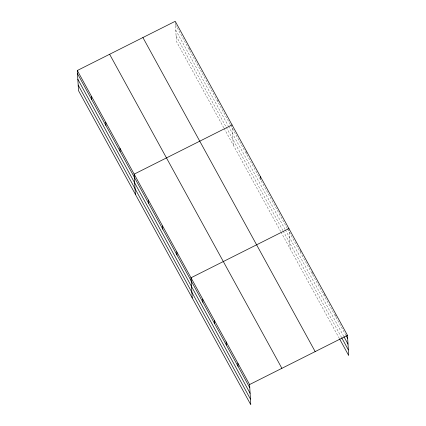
<?xml version="1.0" encoding="UTF-8"?>
<svg xmlns="http://www.w3.org/2000/svg" width="426" height="426" viewBox="0 0 426 426"><rect width="100%" height="100%" fill="white"/><g stroke="black" fill="none" stroke-linecap="round" stroke-linejoin="round"><path stroke-width="0.32" stroke-dasharray="2.13 1.6" d="M175.405 24.479L230.359 124.658M230.679 125.233L287.209 228.293M287.523 228.868L345.774 335.06M175.741 30.076L228.166 125.649M228.485 126.224L285.015 229.284M285.329 229.864L343.574 336.045M176.082 35.843L225.982 126.815M226.297 127.39L282.832 230.45M283.146 231.025L341.386 337.195M223.788 127.805L176.417 41.444L175.256 21.934M224.103 128.38L280.638 231.44M280.952 232.016L339.187 338.175M335.81 314.628L335.96 317.168M324.095 293.274L324.245 295.814M312.38 271.916L312.53 274.456M300.628 249.924L300.82 253.103M288.913 228.57L290.111 248.715M260.568 178.025L260.68 179.932M246.319 151.48L246.468 154.02M232.255 128.114L233.262 145.08M217.894 99.663L218.043 102.203M189.469 47.845L189.618 50.385"/><path stroke-width="0.64" d="M77.319 70.508L249.583 384.556L250.781 404.7L78.512 90.653L77.319 70.508L175.219 21.3L347.488 335.347L348.681 355.492L339.501 338.755M232.069 124.935L134.163 174.143L135.361 194.288M288.913 228.57L191.013 277.779L192.211 297.923M249.583 384.556L347.488 335.347M346.093 335.64L347.675 338.521M343.894 336.62L348.005 344.123M341.7 337.77L348.351 349.89M142.912 37.541L315.176 351.588M109.626 54.272L281.89 368.32M77.505 73.687L249.774 387.735M77.841 79.284L250.105 393.331M78.182 85.056L250.451 399.103M260.488 176.753L260.568 178.025M237.868 363.202L238.059 366.376M226.158 341.844L226.344 345.023M214.443 320.49L214.629 323.669M202.728 299.137L202.914 302.311M176.801 251.872L176.992 255.046M162.588 225.961L162.78 229.14M148.376 200.055L148.567 203.229M119.956 148.237L120.143 151.411M105.744 122.326L105.93 125.505M91.531 96.42L91.718 99.593"/></g></svg>
